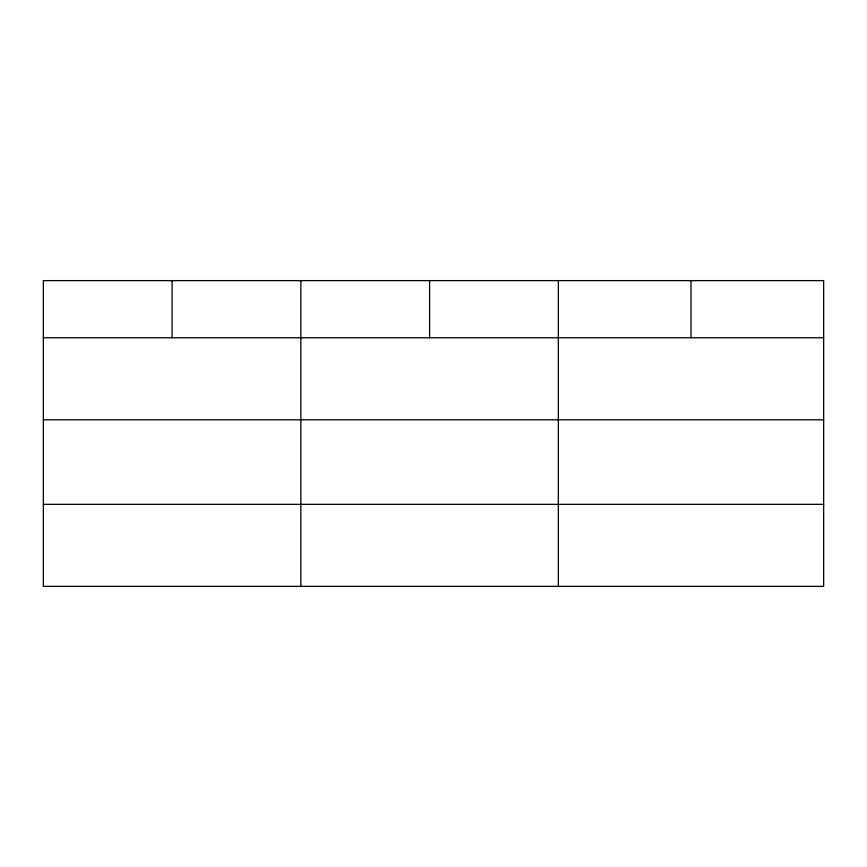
<?xml version="1.0" encoding="UTF-8"?>
<svg xmlns="http://www.w3.org/2000/svg" width="867" height="867" viewBox="0 0 867 867"><rect width="100%" height="100%" fill="white"/><g stroke="black" fill="none" stroke-linecap="round" stroke-linejoin="round"><path stroke-width="1.3" d="M823.65 419.801L823.65 280.626L43.35 280.626L43.35 586.374L823.65 586.374L823.65 419.801L43.35 419.801M43.35 337.762L823.65 337.762M43.35 504.334L823.65 504.334M690.999 280.626L690.999 337.762M558.348 280.626L558.348 586.374M429.598 280.626L429.598 337.762M300.849 280.626L300.849 586.374M172.1 280.626L172.1 337.762"/></g></svg>
